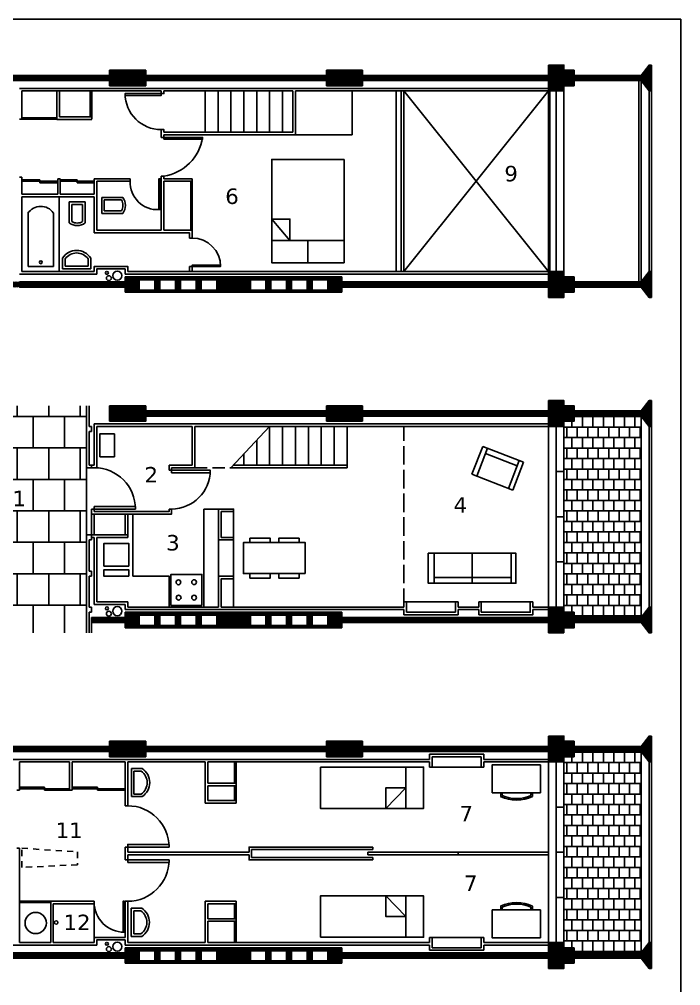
# Model space of a CAD drawing. Header units: millimetres. Extents: x 9.8 to 35.4, y 230.2 to 263.7.
# Drawn here: x 22.59 to 35.41, y 245 to 263.73 of the extents above; entities that cross this region are included whole.
import ezdxf

# ---------------------------------------------------------------- set-up
doc = ezdxf.new("R2010")
doc.units = ezdxf.units.MM
doc.linetypes.add('ACAD_ISO02W100', pattern=[15, 12, -3])
doc.layers.add('GRIS', color=252, linetype='Continuous')
doc.layers.add('LINEAS', color=7, linetype='ACAD_ISO02W100')

# ---------------------------------------------------------------- blocks, each defined once
blk = doc.blocks.new('A$C68CD08A7')
for p, q in [((0, 0.053), (0, 0.46)), ((0, 0.46), (0.311, 0.46)), ((0.05, 0.079), (0.05, 0.41)), ((0.05, 0.41), (0.261, 0.41)), ((0.261, 0.41), (0.261, 0.079)), ((0.311, 0.46), (0.311, 0.053))]:
    blk.add_line(p, q)
for radius, start, end in [(0.254, 232.2833, 307.7167), (0.204, 238.8527, 301.0999)]:
    blk.add_arc((0.155, 0.254), radius, start, end)

msp = doc.modelspace()

# ---------------------------------------------------------------- hatches: boundary and pattern name
h = msp.add_hatch()
h.set_pattern_fill('ANSI31', color=256, scale=0.005, style=0)
h.paths.add_polyline_path([(12.345, 262.839), (12.045, 262.839), (12.045, 262.739), (11.845, 262.739), (11.845, 262.639), (10.545, 262.639), (10.395, 262.839), (10.345, 262.839), (10.345, 262.339), (10.395, 262.339), (10.545, 262.539), (11.845, 262.539), (11.845, 262.439), (12.045, 262.439), (12.045, 262.339), (12.345, 262.339), (12.345, 262.639)])
h.paths.add_polyline_path([(12.345, 258.839), (12.045, 258.839), (12.045, 258.739), (11.845, 258.739), (11.845, 258.639), (10.545, 258.639), (10.395, 258.839), (10.345, 258.839), (10.345, 258.339), (10.395, 258.339), (10.545, 258.539), (11.845, 258.539), (11.845, 258.439), (12.045, 258.439), (12.045, 258.339), (12.345, 258.339), (12.345, 258.539)])
h.paths.add_polyline_path([(32.845, 258.639), (28.845, 258.639), (28.845, 258.739), (24.645, 258.739), (24.645, 258.639), (22.595, 258.639), (20.545, 258.639), (20.545, 258.739), (16.345, 258.739), (16.345, 258.639), (12.345, 258.639), (12.345, 258.539), (16.345, 258.539), (16.345, 258.439), (20.545, 258.439), (20.545, 258.539), (22.595, 258.539), (24.645, 258.539), (24.645, 258.439), (28.845, 258.439), (28.845, 258.539), (32.845, 258.539)])
h.paths.add_polyline_path([(18.119, 258.482), (17.819, 258.482), (17.819, 258.682), (18.119, 258.682)], flags=16)
h.paths.add_polyline_path([(18.771, 258.682), (19.071, 258.682), (19.071, 258.482), (18.771, 258.482)], flags=16)
h.paths.add_polyline_path([(17.719, 258.482), (17.419, 258.482), (17.419, 258.682), (17.719, 258.682)], flags=16)
h.paths.add_polyline_path([(19.171, 258.682), (19.471, 258.682), (19.471, 258.482), (19.171, 258.482)], flags=16)
h.paths.add_polyline_path([(17.319, 258.482), (17.019, 258.482), (17.019, 258.682), (17.319, 258.682)], flags=16)
h.paths.add_polyline_path([(19.571, 258.682), (19.871, 258.682), (19.871, 258.482), (19.571, 258.482)], flags=16)
h.paths.add_polyline_path([(16.919, 258.482), (16.619, 258.482), (16.619, 258.682), (16.919, 258.682)], flags=16)
h.paths.add_polyline_path([(19.971, 258.682), (20.271, 258.682), (20.271, 258.482), (19.971, 258.482)], flags=16)
h.paths.add_polyline_path([(24.919, 258.682), (25.219, 258.682), (25.219, 258.482), (24.919, 258.482)], flags=16)
h.paths.add_polyline_path([(25.319, 258.682), (25.619, 258.682), (25.619, 258.482), (25.319, 258.482)], flags=16)
h.paths.add_polyline_path([(25.719, 258.682), (26.019, 258.682), (26.019, 258.482), (25.719, 258.482)], flags=16)
h.paths.add_polyline_path([(26.119, 258.682), (26.419, 258.682), (26.419, 258.482), (26.119, 258.482)], flags=16)
h.paths.add_polyline_path([(27.071, 258.682), (27.371, 258.682), (27.371, 258.482), (27.071, 258.482)], flags=16)
h.paths.add_polyline_path([(27.471, 258.682), (27.771, 258.682), (27.771, 258.482), (27.471, 258.482)], flags=16)
h.paths.add_polyline_path([(27.871, 258.682), (28.171, 258.682), (28.171, 258.482), (27.871, 258.482)], flags=16)
h.paths.add_polyline_path([(28.271, 258.682), (28.571, 258.682), (28.571, 258.482), (28.271, 258.482)], flags=16)
h.paths.add_polyline_path([(32.845, 262.639), (29.245, 262.639), (29.245, 262.739), (28.545, 262.739), (28.545, 262.639), (25.045, 262.639), (25.045, 262.739), (24.345, 262.739), (24.345, 262.639), (22.595, 262.639), (20.845, 262.639), (20.845, 262.739), (20.145, 262.739), (20.145, 262.639), (16.645, 262.639), (16.645, 262.739), (15.945, 262.739), (15.945, 262.639), (12.345, 262.639), (12.345, 262.539), (15.945, 262.539), (15.945, 262.439), (16.645, 262.439), (16.645, 262.539), (20.145, 262.539), (20.145, 262.439), (20.845, 262.439), (20.845, 262.539), (22.595, 262.539), (24.345, 262.539), (24.345, 262.439), (25.045, 262.439), (25.045, 262.539), (28.545, 262.539), (28.545, 262.439), (29.245, 262.439), (29.245, 262.539), (32.845, 262.539)])
h.paths.add_polyline_path([(34.845, 262.839), (34.795, 262.839), (34.645, 262.639), (33.345, 262.639), (33.345, 262.739), (33.145, 262.739), (33.145, 262.839), (32.845, 262.839), (32.845, 262.639), (32.845, 262.339), (33.145, 262.339), (33.145, 262.439), (33.345, 262.439), (33.345, 262.539), (34.645, 262.539), (34.795, 262.339), (34.845, 262.339)])
h.paths.add_polyline_path([(34.845, 258.839), (34.795, 258.839), (34.645, 258.639), (33.345, 258.639), (33.345, 258.739), (33.145, 258.739), (33.145, 258.839), (32.845, 258.839), (32.845, 258.539), (32.845, 258.339), (33.145, 258.339), (33.145, 258.439), (33.345, 258.439), (33.345, 258.539), (34.645, 258.539), (34.795, 258.339), (34.845, 258.339)])
h = msp.add_hatch()
h.set_pattern_fill('ANSI31', color=256, scale=0.005, style=0)
h.paths.add_polyline_path([(29.245, 256.239), (28.545, 256.239), (28.545, 256.139), (25.045, 256.139), (25.045, 256.239), (24.345, 256.239), (24.345, 256.039), (24.345, 255.939), (25.045, 255.939), (25.045, 256.039), (28.545, 256.039), (28.545, 255.939), (29.245, 255.939), (29.245, 256.039), (32.845, 256.039), (32.845, 256.139), (29.245, 256.139)])
h.paths.add_polyline_path([(34.845, 256.339), (34.795, 256.339), (34.645, 256.139), (33.345, 256.139), (33.345, 256.239), (33.145, 256.239), (33.145, 256.339), (32.845, 256.339), (32.845, 256.139), (32.845, 255.839), (33.145, 255.839), (33.145, 255.939), (33.345, 255.939), (33.345, 256.039), (34.645, 256.039), (34.795, 255.839), (34.845, 255.839)])
h.paths.add_polyline_path([(34.845, 252.339), (34.795, 252.339), (34.645, 252.139), (33.345, 252.139), (33.345, 252.239), (33.145, 252.239), (33.145, 252.339), (32.845, 252.339), (32.845, 252.039), (32.845, 251.839), (33.145, 251.839), (33.145, 251.939), (33.345, 251.939), (33.345, 252.039), (34.645, 252.039), (34.795, 251.839), (34.845, 251.839)])
h.paths.add_polyline_path([(32.845, 252.139), (28.845, 252.139), (28.845, 252.239), (24.645, 252.239), (24.645, 252.139), (23.995, 252.139), (23.995, 252.039), (24.645, 252.039), (24.645, 251.939), (28.845, 251.939), (28.845, 252.039), (32.845, 252.039)])
h.paths.add_polyline_path([(27.071, 252.182), (27.371, 252.182), (27.371, 251.982), (27.071, 251.982)], flags=16)
h.paths.add_polyline_path([(26.419, 251.982), (26.119, 251.982), (26.119, 252.182), (26.419, 252.182)], flags=16)
h.paths.add_polyline_path([(27.471, 252.182), (27.771, 252.182), (27.771, 251.982), (27.471, 251.982)], flags=16)
h.paths.add_polyline_path([(26.019, 251.982), (25.719, 251.982), (25.719, 252.182), (26.019, 252.182)], flags=16)
h.paths.add_polyline_path([(27.871, 252.182), (28.171, 252.182), (28.171, 251.982), (27.871, 251.982)], flags=16)
h.paths.add_polyline_path([(25.619, 251.982), (25.319, 251.982), (25.319, 252.182), (25.619, 252.182)], flags=16)
h.paths.add_polyline_path([(28.271, 252.182), (28.571, 252.182), (28.571, 251.982), (28.271, 251.982)], flags=16)
h.paths.add_polyline_path([(25.219, 251.982), (24.919, 251.982), (24.919, 252.182), (25.219, 252.182)], flags=16)
h = msp.add_hatch()
h.set_pattern_fill('ANSI31', color=256, scale=0.005, style=0)
h.paths.add_polyline_path([(12.345, 249.839), (12.045, 249.839), (12.045, 249.739), (11.845, 249.739), (11.845, 249.639), (10.545, 249.639), (10.395, 249.839), (10.345, 249.839), (10.345, 249.339), (10.395, 249.339), (10.545, 249.539), (11.845, 249.539), (11.845, 249.439), (12.045, 249.439), (12.045, 249.339), (12.345, 249.339), (12.345, 249.539)])
h.paths.add_polyline_path([(33.345, 245.739), (33.145, 245.739), (33.145, 245.839), (32.845, 245.839), (32.845, 245.539), (32.845, 245.339), (33.145, 245.339), (33.145, 245.439), (33.345, 245.439), (33.345, 245.539), (34.645, 245.539), (34.795, 245.339), (34.845, 245.339), (34.845, 245.839), (34.795, 245.839), (34.645, 245.639), (33.345, 245.639)])
h.paths.add_polyline_path([(34.845, 249.839), (34.795, 249.839), (34.645, 249.639), (33.345, 249.639), (33.345, 249.739), (33.145, 249.739), (33.145, 249.839), (32.845, 249.839), (32.845, 249.639), (32.845, 249.339), (33.145, 249.339), (33.145, 249.439), (33.345, 249.439), (33.345, 249.539), (34.645, 249.539), (34.795, 249.339), (34.845, 249.339)])
h.paths.add_polyline_path([(32.845, 249.639), (29.245, 249.639), (29.245, 249.739), (28.545, 249.739), (28.545, 249.639), (25.045, 249.639), (25.045, 249.739), (24.345, 249.739), (24.345, 249.639), (22.595, 249.639), (20.845, 249.639), (20.845, 249.739), (20.145, 249.739), (20.145, 249.639), (16.645, 249.639), (16.645, 249.739), (15.945, 249.739), (15.945, 249.639), (12.345, 249.639), (12.345, 249.539), (15.945, 249.539), (15.945, 249.439), (16.645, 249.439), (16.645, 249.539), (20.145, 249.539), (20.145, 249.439), (20.845, 249.439), (20.845, 249.539), (22.595, 249.539), (24.345, 249.539), (24.345, 249.439), (25.045, 249.439), (25.045, 249.539), (28.545, 249.539), (28.545, 249.439), (29.245, 249.439), (29.245, 249.539), (32.845, 249.539)])
h.paths.add_polyline_path([(32.845, 245.639), (28.845, 245.639), (28.845, 245.739), (24.645, 245.739), (24.645, 245.639), (22.595, 245.639), (20.545, 245.639), (20.545, 245.739), (16.345, 245.739), (16.345, 245.639), (12.345, 245.639), (12.345, 245.539), (16.345, 245.539), (16.345, 245.439), (20.545, 245.439), (20.545, 245.539), (22.595, 245.539), (24.645, 245.539), (24.645, 245.439), (28.845, 245.439), (28.845, 245.539), (32.845, 245.539)])
h.paths.add_polyline_path([(26.419, 245.482), (26.119, 245.482), (26.119, 245.682), (26.419, 245.682)], flags=16)
h.paths.add_polyline_path([(27.071, 245.682), (27.371, 245.682), (27.371, 245.482), (27.071, 245.482)], flags=16)
h.paths.add_polyline_path([(26.019, 245.482), (25.719, 245.482), (25.719, 245.682), (26.019, 245.682)], flags=16)
h.paths.add_polyline_path([(27.471, 245.682), (27.771, 245.682), (27.771, 245.482), (27.471, 245.482)], flags=16)
h.paths.add_polyline_path([(25.619, 245.482), (25.319, 245.482), (25.319, 245.682), (25.619, 245.682)], flags=16)
h.paths.add_polyline_path([(27.871, 245.682), (28.171, 245.682), (28.171, 245.482), (27.871, 245.482)], flags=16)
h.paths.add_polyline_path([(25.219, 245.482), (24.919, 245.482), (24.919, 245.682), (25.219, 245.682)], flags=16)
h.paths.add_polyline_path([(28.271, 245.682), (28.571, 245.682), (28.571, 245.482), (28.271, 245.482)], flags=16)
h.paths.add_polyline_path([(20.271, 245.482), (19.971, 245.482), (19.971, 245.682), (20.271, 245.682)], flags=16)
h.paths.add_polyline_path([(19.871, 245.482), (19.571, 245.482), (19.571, 245.682), (19.871, 245.682)], flags=16)
h.paths.add_polyline_path([(19.471, 245.482), (19.171, 245.482), (19.171, 245.682), (19.471, 245.682)], flags=16)
h.paths.add_polyline_path([(19.071, 245.482), (18.771, 245.482), (18.771, 245.682), (19.071, 245.682)], flags=16)
h.paths.add_polyline_path([(18.119, 245.482), (17.819, 245.482), (17.819, 245.682), (18.119, 245.682)], flags=16)
h.paths.add_polyline_path([(17.719, 245.482), (17.419, 245.482), (17.419, 245.682), (17.719, 245.682)], flags=16)
h.paths.add_polyline_path([(17.319, 245.482), (17.019, 245.482), (17.019, 245.682), (17.319, 245.682)], flags=16)
h.paths.add_polyline_path([(16.919, 245.482), (16.619, 245.482), (16.619, 245.682), (16.919, 245.682)], flags=16)
h = msp.add_hatch()
h.set_pattern_fill('ANSI31', color=256, scale=0.005, style=0)
h.paths.add_polyline_path([(22.595, 245.639), (20.545, 245.639), (20.545, 245.739), (16.345, 245.739), (16.345, 245.639), (12.345, 245.639), (12.345, 245.539), (16.345, 245.539), (16.345, 245.439), (20.545, 245.439), (20.545, 245.539), (22.595, 245.539)])
h.paths.add_polyline_path([(16.619, 245.682), (16.919, 245.682), (16.919, 245.482), (16.619, 245.482)], flags=16)
h.paths.add_polyline_path([(17.019, 245.682), (17.319, 245.682), (17.319, 245.482), (17.019, 245.482)], flags=16)
h.paths.add_polyline_path([(17.419, 245.682), (17.719, 245.682), (17.719, 245.482), (17.419, 245.482)], flags=16)
h.paths.add_polyline_path([(17.819, 245.682), (18.119, 245.682), (18.119, 245.482), (17.819, 245.482)], flags=16)
h.paths.add_polyline_path([(18.771, 245.682), (19.071, 245.682), (19.071, 245.482), (18.771, 245.482)], flags=16)
h.paths.add_polyline_path([(19.171, 245.682), (19.471, 245.682), (19.471, 245.482), (19.171, 245.482)], flags=16)
h.paths.add_polyline_path([(19.571, 245.682), (19.871, 245.682), (19.871, 245.482), (19.571, 245.482)], flags=16)
h.paths.add_polyline_path([(19.971, 245.682), (20.271, 245.682), (20.271, 245.482), (19.971, 245.482)], flags=16)
at = {"layer": 'GRIS'}
h = msp.add_hatch(dxfattribs=at)
h.set_pattern_fill('AR-B88', color=256, scale=0.003, style=0)
h.paths.add_polyline_path([(23.895, 255.039), (23.895, 256.239), (21.295, 256.239), (21.295, 255.039), (21.295, 253.739), (21.295, 251.839), (23.895, 251.839), (23.895, 253.739)])
h = msp.add_hatch(dxfattribs=at)
h.set_pattern_fill('AR-B88', color=256, scale=0.001, style=0)
h.set_pattern_definition([(180, (45.1894, 6.5), (0, 0.2032), []), (90, (45.1894, 6.5), (0.1016, 0.2032), [0.2032, -0.2032])])
h.paths.add_polyline_path([(33.145, 255.839), (33.145, 255.939), (33.345, 255.939), (33.345, 256.039), (34.645, 256.039), (34.645, 252.139), (33.345, 252.139), (33.345, 252.239), (33.145, 252.239), (33.145, 252.339)])
h = msp.add_hatch(dxfattribs=at)
h.set_pattern_fill('AR-B88', color=256, scale=0.001, style=0)
h.set_pattern_definition([(180, (45.1894, 3e-14), (-3e-16, 0.2032), []), (90, (45.1894, 3e-14), (0.1016, 0.2032), [0.2032, -0.2032])])
h.paths.add_polyline_path([(33.145, 249.339), (33.145, 249.439), (33.345, 249.439), (33.345, 249.539), (34.645, 249.539), (34.645, 245.639), (33.345, 245.639), (33.345, 245.739), (33.145, 245.739), (33.145, 245.839)])

# ---------------------------------------------------------------- linework, layer by layer
for p, q in [((9.83, 263.726), (35.409, 263.726)), ((35.409, 263.726), (35.409, 230.218)), ((25.045, 262.739), (24.345, 262.739)), ((24.345, 262.739), (24.345, 262.639)), ((25.045, 262.639), (25.045, 262.739)), ((28.545, 262.739), (28.545, 262.639)), ((29.245, 262.739), (28.545, 262.739)), ((29.245, 262.639), (29.245, 262.739)), ((32.845, 262.839), (32.845, 262.639)), ((34.845, 262.839), (34.845, 258.339)), ((22.595, 262.639), (20.845, 262.639)), ((22.595, 262.539), (20.845, 262.539)), ((22.595, 262.639), (24.345, 262.639)), ((22.595, 262.539), (24.345, 262.539)), ((24.345, 262.539), (24.345, 262.439)), ((25.045, 262.639), (28.545, 262.639)), ((25.045, 262.539), (28.545, 262.539)), ((25.045, 262.439), (25.045, 262.539)), ((28.545, 262.539), (28.545, 262.439)), ((29.245, 262.639), (32.845, 262.639)), ((29.245, 262.539), (32.845, 262.539)), ((29.245, 262.439), (29.245, 262.539)), ((32.845, 262.639), (32.845, 262.339)), ((34.645, 262.639), (33.345, 262.639)), ((34.645, 262.539), (33.345, 262.539)), ((34.595, 262.539), (34.595, 258.639)), ((34.645, 262.539), (34.645, 258.639)), ((26.195, 261.539), (26.195, 262.339)), ((26.445, 261.539), (26.445, 262.339)), ((26.695, 261.539), (26.695, 262.339)), ((26.945, 261.539), (26.945, 262.339)), ((27.195, 261.539), (27.195, 262.339)), ((27.445, 261.539), (27.445, 262.339)), ((27.695, 261.539), (27.695, 262.339)), ((27.895, 261.539), (27.895, 262.339)), ((27.945, 261.489), (27.945, 262.339)), ((32.845, 262.339), (32.845, 258.839)), ((32.875, 262.339), (32.875, 258.839)), ((33.145, 262.439), (33.145, 262.339)), ((33.145, 262.339), (33.145, 258.739)), ((23.997, 261.839), (23.371, 261.839)), ((23.997, 261.839), (23.997, 261.789)), ((25.345, 261.439), (25.345, 261.589)), ((27.895, 261.539), (25.395, 261.539)), ((27.945, 261.489), (25.395, 261.489)), ((22.595, 260.669), (22.645, 260.669)), ((23.339, 260.639), (23.339, 260.339)), ((23.389, 260.639), (23.389, 260.339)), ((24.745, 260.639), (24.745, 260.589)), ((25.345, 259.639), (25.345, 260.689)), ((25.945, 260.589), (25.945, 260.639)), ((25.395, 259.639), (25.395, 260.589)), ((24.045, 260.289), (22.645, 260.289)), ((23.364, 260.289), (23.364, 258.839)), ((24.045, 260.339), (23.389, 260.339)), ((25.345, 259.639), (24.095, 259.639)), ((25.945, 259.639), (25.395, 259.639)), ((25.895, 258.839), (25.895, 258.939)), ((30.045, 258.789), (24.645, 258.789)), ((32.845, 258.789), (30.045, 258.789)), ((32.845, 258.839), (32.845, 258.539)), ((34.795, 258.839), (34.645, 258.639)), ((34.845, 258.839), (34.795, 258.839)), ((24.645, 258.639), (22.595, 258.639)), ((24.645, 258.639), (24.645, 258.739)), ((28.845, 258.739), (24.645, 258.739)), ((28.845, 258.739), (28.845, 258.639)), ((32.845, 258.639), (28.845, 258.639)), ((33.345, 258.739), (33.145, 258.739)), ((33.345, 258.639), (33.345, 258.739)), ((34.645, 258.639), (33.345, 258.639)), ((24.645, 258.539), (22.595, 258.539)), ((24.645, 258.439), (24.645, 258.539)), ((24.645, 258.439), (28.845, 258.439)), ((28.845, 258.539), (28.845, 258.439)), ((32.845, 258.539), (28.845, 258.539)), ((32.845, 258.539), (28.845, 258.539)), ((32.845, 258.539), (32.845, 258.339)), ((33.145, 258.439), (33.345, 258.439)), ((33.145, 258.339), (33.145, 258.439)), ((33.145, 258.439), (33.145, 258.339)), ((33.345, 258.439), (33.345, 258.539)), ((34.645, 258.539), (33.345, 258.539)), ((32.845, 256.339), (32.845, 256.139)), ((34.845, 256.339), (34.845, 251.839)), ((23.895, 255.039), (23.895, 256.239)), ((23.945, 255.838), (23.945, 256.239)), ((24.345, 256.239), (24.345, 256.039)), ((25.045, 256.239), (24.345, 256.239)), ((25.045, 256.139), (25.045, 256.239)), ((25.045, 256.139), (28.545, 256.139)), ((29.245, 256.239), (28.545, 256.239)), ((28.545, 256.239), (28.545, 256.139)), ((29.245, 256.139), (29.245, 256.239)), ((29.245, 256.139), (32.845, 256.139)), ((32.845, 256.139), (32.845, 255.839)), ((34.645, 256.139), (33.345, 256.139)), ((24.345, 256.039), (24.345, 255.939)), ((25.045, 255.939), (25.045, 256.039)), ((25.045, 256.039), (28.545, 256.039)), ((28.545, 256.039), (28.545, 255.939)), ((29.245, 255.939), (29.245, 256.039)), ((29.245, 256.039), (32.845, 256.039)), ((33.145, 255.939), (33.145, 255.839)), ((34.645, 256.039), (33.345, 256.039)), ((34.645, 256.039), (34.645, 252.139)), ((23.995, 255.738), (23.995, 255.838)), ((24.045, 255.089), (24.045, 255.889)), ((24.095, 255.039), (24.095, 255.839)), ((25.945, 255.089), (25.945, 255.839)), ((25.995, 255.039), (25.995, 255.839)), ((27.445, 255.089), (27.445, 255.839)), ((27.695, 255.089), (27.695, 255.839)), ((27.945, 255.089), (27.945, 255.839)), ((28.195, 255.089), (28.195, 255.839)), ((28.445, 255.089), (28.445, 255.839)), ((28.695, 255.089), (28.695, 255.839)), ((28.945, 255.839), (28.945, 255.039)), ((32.845, 255.839), (32.845, 252.339)), ((33.145, 255.839), (33.145, 252.239)), ((23.945, 255.089), (23.945, 255.738)), ((27.195, 255.089), (27.195, 255.572)), ((26.945, 255.089), (26.945, 255.306)), ((24.095, 255.039), (23.895, 255.039)), ((24.045, 255.089), (23.945, 255.089)), ((25.945, 255.089), (25.495, 255.089)), ((25.995, 255.039), (25.545, 255.039)), ((28.945, 255.039), (26.695, 255.039)), ((28.945, 255.089), (26.742, 255.089)), ((23.995, 253.639), (23.995, 254.239)), ((23.995, 254.239), (24.045, 254.239)), ((24.045, 254.189), (24.045, 254.239)), ((24.045, 253.739), (24.045, 254.139)), ((26.745, 254.189), (26.745, 253.689)), ((23.895, 251.839), (23.895, 253.739)), ((23.995, 253.739), (23.995, 253.639)), ((23.995, 253.739), (24.695, 253.739)), ((24.045, 253.689), (23.995, 253.689)), ((24.045, 252.389), (24.045, 253.689)), ((24.095, 253.689), (24.695, 253.689)), ((24.095, 252.439), (24.095, 253.689)), ((23.945, 253.036), (23.945, 253.639)), ((23.995, 252.936), (23.995, 253.036)), ((23.945, 252.334), (23.945, 252.936)), ((26.745, 252.889), (26.745, 252.339)), ((24.645, 252.389), (24.045, 252.389)), ((24.695, 252.439), (24.095, 252.439)), ((24.645, 252.289), (24.645, 252.389)), ((24.695, 252.339), (24.695, 252.439)), ((23.945, 251.839), (23.945, 252.242)), ((23.995, 252.242), (23.995, 252.334)), ((30.045, 252.289), (24.645, 252.289)), ((28.845, 252.239), (24.645, 252.239)), ((24.645, 252.139), (24.645, 252.239)), ((28.845, 252.239), (28.845, 252.139)), ((31.495, 252.289), (31.095, 252.289)), ((32.845, 252.289), (32.545, 252.289)), ((32.845, 252.339), (32.845, 252.039)), ((33.345, 252.239), (33.145, 252.239)), ((33.345, 252.139), (33.345, 252.239)), ((24.645, 252.139), (23.995, 252.139)), ((24.645, 252.039), (23.995, 252.039)), ((24.645, 251.939), (24.645, 252.039)), ((32.845, 252.139), (28.845, 252.139)), ((32.845, 252.039), (28.845, 252.039)), ((32.845, 252.039), (28.845, 252.039)), ((28.845, 252.039), (28.845, 251.939)), ((32.845, 252.039), (32.845, 251.839)), ((34.645, 252.139), (33.345, 252.139)), ((34.645, 252.039), (33.345, 252.039)), ((33.345, 251.939), (33.345, 252.039)), ((24.645, 251.939), (28.845, 251.939)), ((33.145, 251.939), (33.145, 251.839)), ((33.145, 251.839), (33.145, 251.939)), ((33.145, 251.939), (33.345, 251.939)), ((32.845, 249.839), (32.845, 249.639)), ((34.845, 249.839), (34.845, 245.339)), ((22.595, 249.639), (20.845, 249.639)), ((22.595, 249.639), (24.345, 249.639)), ((25.045, 249.739), (24.345, 249.739)), ((24.345, 249.739), (24.345, 249.639)), ((25.045, 249.639), (25.045, 249.739)), ((25.045, 249.639), (28.545, 249.639)), ((28.545, 249.739), (28.545, 249.639)), ((29.245, 249.739), (28.545, 249.739)), ((29.245, 249.639), (29.245, 249.739)), ((29.245, 249.639), (32.845, 249.639)), ((32.845, 249.639), (32.845, 249.339)), ((34.645, 249.639), (33.345, 249.639)), ((22.595, 249.539), (20.845, 249.539)), ((22.595, 249.539), (24.345, 249.539)), ((24.345, 249.539), (24.345, 249.439)), ((25.045, 249.539), (28.545, 249.539)), ((25.045, 249.439), (25.045, 249.539)), ((28.545, 249.539), (28.545, 249.439)), ((29.245, 249.539), (32.845, 249.539)), ((29.245, 249.439), (29.245, 249.539)), ((33.145, 249.439), (33.145, 249.339)), ((34.645, 249.539), (33.345, 249.539)), ((34.645, 249.539), (34.645, 245.639)), ((26.195, 249.339), (26.195, 248.539)), ((26.245, 249.339), (26.245, 248.927)), ((32.845, 249.339), (32.845, 245.839)), ((33.145, 249.339), (33.145, 245.739)), ((26.245, 248.877), (26.245, 248.589)), ((26.195, 248.539), (26.795, 248.539)), ((26.245, 248.589), (26.795, 248.589)), ((22.595, 247.669), (22.545, 247.669)), ((23.202, 246.639), (23.202, 245.839)), ((23.252, 246.589), (23.252, 245.839)), ((26.195, 245.839), (26.195, 246.639)), ((26.195, 246.639), (26.795, 246.639)), ((26.245, 246.589), (26.795, 246.589)), ((26.245, 246.301), (26.245, 246.589)), ((26.245, 245.839), (26.245, 246.251)), ((24.645, 245.939), (24.045, 245.939)), ((24.045, 245.939), (24.045, 245.839)), ((24.595, 245.939), (24.345, 245.939)), ((32.845, 245.839), (32.845, 245.539)), ((20.545, 245.639), (22.595, 245.639)), ((24.645, 245.639), (22.595, 245.639)), ((30.545, 245.789), (24.645, 245.789)), ((24.645, 245.639), (24.645, 245.739)), ((28.845, 245.739), (24.645, 245.739)), ((28.845, 245.739), (28.845, 245.639)), ((32.845, 245.639), (28.845, 245.639)), ((32.545, 245.789), (31.595, 245.789)), ((32.845, 245.789), (32.545, 245.789)), ((33.345, 245.739), (33.145, 245.739)), ((33.345, 245.639), (33.345, 245.739)), ((34.645, 245.639), (33.345, 245.639)), ((20.545, 245.539), (22.595, 245.539)), ((24.645, 245.539), (22.595, 245.539)), ((24.645, 245.439), (24.645, 245.539)), ((28.845, 245.539), (28.845, 245.439)), ((32.845, 245.539), (28.845, 245.539)), ((32.845, 245.539), (28.845, 245.539)), ((32.845, 245.539), (32.845, 245.339)), ((33.345, 245.439), (33.345, 245.539)), ((34.645, 245.539), (33.345, 245.539)), ((24.645, 245.439), (28.845, 245.439)), ((33.145, 245.439), (33.345, 245.439)), ((33.145, 245.339), (33.145, 245.439)), ((33.145, 245.439), (33.145, 245.339))]:
    msp.add_line(p, q)
at = {"ltscale": 0.03}
for p, q in [((29.895, 258.839), (29.895, 262.339)), ((29.995, 258.839), (29.995, 262.339)), ((30.045, 258.839), (30.045, 262.339))]:
    msp.add_line(p, q, dxfattribs=at)
for points in [[(33.145, 262.739), (33.145, 262.839), (32.845, 262.839)], [(33.145, 262.839), (32.845, 262.839)], [(33.345, 262.639), (33.345, 262.739), (33.145, 262.739)], [(34.845, 262.839), (34.795, 262.839), (34.645, 262.639)], [(33.145, 262.339), (33.145, 262.439), (33.345, 262.439), (33.345, 262.539)], [(34.845, 262.339), (34.795, 262.339), (34.645, 262.539)], [(32.845, 262.389), (22.595, 262.389)], [(22.645, 262.339), (22.645, 261.789)], [(25.345, 262.339), (22.645, 262.339)], [(23.321, 261.789), (23.321, 262.339)], [(23.371, 261.839), (23.371, 262.339)], [(25.045, 262.439), (24.345, 262.439)], [(25.345, 262.339), (25.345, 262.289), (25.395, 262.289), (25.395, 262.339)], [(27.895, 262.339), (25.395, 262.339)], [(33.145, 262.339), (27.945, 262.339)], [(29.245, 262.439), (28.545, 262.439)], [(32.995, 258.839), (32.995, 262.339)], [(34.795, 258.839), (34.795, 262.339)], [(22.645, 261.789), (22.595, 261.789)], [(23.997, 261.787), (23.321, 261.787)], [(25.345, 261.589), (25.395, 261.589), (25.395, 261.539)], [(25.395, 261.489), (25.395, 261.439), (25.345, 261.439)], [(32.845, 261.464), (32.875, 261.464)], [(22.645, 260.669), (22.645, 260.339)], [(23.389, 260.639), (23.339, 260.639)], [(24.045, 260.339), (24.045, 260.639)], [(24.745, 260.639), (24.045, 260.639)], [(25.345, 260.689), (25.395, 260.689), (25.395, 260.639)], [(25.945, 260.639), (25.395, 260.639)], [(24.745, 260.589), (24.095, 260.589)], [(24.095, 259.639), (24.095, 260.589)], [(25.945, 260.589), (25.395, 260.589)], [(32.845, 260.589), (32.875, 260.589)], [(23.339, 260.339), (22.645, 260.339)], [(22.645, 260.289), (22.645, 258.839)], [(24.045, 259.589), (24.045, 260.289)], [(32.845, 259.714), (32.875, 259.714)], [(25.895, 259.489), (25.895, 259.589), (24.045, 259.589)], [(25.945, 259.639), (25.945, 259.489)], [(25.945, 259.489), (25.895, 259.489)], [(25.945, 259.489), (25.945, 259.489)], [(24.695, 258.839), (24.695, 258.939), (24.045, 258.939), (24.045, 258.839)], [(25.945, 258.839), (25.945, 258.939), (25.895, 258.939)], [(24.095, 258.789), (22.595, 258.789)], [(24.045, 258.839), (22.645, 258.839)], [(24.645, 258.789), (24.645, 258.889), (24.095, 258.889), (24.095, 258.789)], [(30.045, 258.839), (24.695, 258.839)], [(33.145, 258.739), (33.145, 258.839), (30.045, 258.839)], [(34.845, 258.339), (34.795, 258.339), (34.645, 258.539)], [(33.145, 258.339), (32.845, 258.339)], [(33.145, 256.339), (32.845, 256.339)], [(33.145, 256.239), (33.145, 256.339), (32.845, 256.339)], [(34.845, 256.339), (34.795, 256.339), (34.645, 256.139)], [(33.345, 256.139), (33.345, 256.239), (33.145, 256.239)], [(25.045, 255.939), (24.345, 255.939)], [(29.245, 255.939), (28.545, 255.939)], [(33.145, 255.839), (33.145, 255.939), (33.345, 255.939), (33.345, 256.039)], [(34.845, 255.839), (34.795, 255.839), (34.645, 256.039)], [(23.995, 255.838), (23.945, 255.838)], [(32.845, 255.889), (24.045, 255.889)], [(25.945, 255.839), (24.095, 255.839)], [(33.145, 255.839), (25.995, 255.839)], [(27.445, 255.839), (26.695, 255.039)], [(32.995, 252.339), (32.995, 255.839)], [(34.795, 252.339), (34.795, 255.839)], [(23.995, 255.738), (23.945, 255.738)], [(23.995, 255.089), (23.995, 255.039)], [(25.495, 254.989), (25.495, 255.089)], [(25.495, 254.989), (25.545, 254.989), (25.545, 255.039)], [(32.995, 254.964), (33.145, 254.964)], [(25.545, 254.239), (25.545, 254.139), (23.995, 254.139)], [(25.495, 254.239), (25.495, 254.189), (24.045, 254.189)], [(24.645, 253.739), (24.645, 254.139)], [(24.695, 253.689), (24.695, 254.139)], [(24.795, 254.139), (24.795, 253.739), (24.795, 252.939)], [(25.545, 254.239), (25.495, 254.239)], [(26.457, 254.239), (26.17, 254.239)], [(26.17, 252.339), (26.17, 254.239)], [(26.457, 254.239), (26.745, 254.239), (26.745, 254.189)], [(26.457, 254.239), (26.457, 253.639), (26.745, 253.639)], [(26.457, 254.239), (26.457, 253.639)], [(26.745, 254.189), (26.507, 254.189)], [(26.507, 254.189), (26.507, 253.689), (26.745, 253.689)], [(32.995, 254.089), (33.145, 254.089)], [(23.895, 253.739), (23.995, 253.739)], [(26.745, 253.689), (26.745, 253.639)], [(23.995, 253.639), (23.945, 253.639)], [(26.457, 253.639), (26.457, 252.939)], [(26.745, 253.639), (26.745, 252.939)], [(32.995, 253.214), (33.145, 253.214)], [(23.945, 253.036), (23.995, 253.036)], [(24.795, 252.939), (25.495, 252.939), (25.495, 252.339)], [(26.457, 252.939), (26.457, 252.339)], [(26.457, 252.339), (26.457, 252.939), (26.745, 252.939)], [(26.745, 252.939), (26.745, 252.889)], [(23.945, 252.936), (23.995, 252.936)], [(26.507, 252.339), (26.507, 252.889), (26.745, 252.889)], [(30.045, 252.339), (30.045, 252.439)], [(30.095, 252.439), (30.045, 252.439)], [(30.095, 252.239), (30.095, 252.439)], [(31.045, 252.239), (31.045, 252.439)], [(31.095, 252.439), (31.045, 252.439)], [(31.095, 252.339), (31.095, 252.439)], [(31.495, 252.339), (31.495, 252.439)], [(31.545, 252.439), (31.495, 252.439)], [(31.545, 252.239), (31.545, 252.439)], [(32.545, 252.439), (32.495, 252.439)], [(32.495, 252.439), (32.495, 252.239)], [(32.545, 252.439), (32.545, 252.339)], [(23.995, 252.334), (23.945, 252.334)], [(23.995, 252.242), (23.945, 252.242)], [(26.457, 252.339), (24.695, 252.339)], [(30.045, 252.339), (26.507, 252.339)], [(30.045, 252.189), (30.045, 252.289)], [(31.095, 252.189), (30.045, 252.189)], [(31.045, 252.239), (30.095, 252.239)], [(31.495, 252.339), (31.095, 252.339)], [(31.095, 252.189), (31.095, 252.289)], [(31.495, 252.189), (31.495, 252.289)], [(32.545, 252.289), (32.545, 252.189), (31.495, 252.189)], [(32.495, 252.289), (32.495, 252.239), (31.545, 252.239)], [(33.145, 252.239), (33.145, 252.339), (32.545, 252.339)], [(32.545, 252.289), (32.545, 252.189)], [(34.845, 252.339), (34.795, 252.339), (34.645, 252.139)], [(23.995, 252.139), (23.995, 252.039), (23.995, 251.839)], [(34.845, 251.839), (34.795, 251.839), (34.645, 252.039)], [(33.145, 251.839), (32.845, 251.839)], [(33.145, 249.739), (33.145, 249.839), (32.845, 249.839)], [(33.145, 249.839), (32.845, 249.839)], [(34.845, 249.839), (34.795, 249.839), (34.645, 249.639)], [(33.345, 249.639), (33.345, 249.739), (33.145, 249.739)], [(12.345, 249.389), (22.595, 249.389)], [(30.545, 249.389), (22.595, 249.389)], [(25.045, 249.439), (24.345, 249.439)], [(29.245, 249.439), (28.545, 249.439)], [(30.545, 249.489), (30.545, 249.389)], [(31.595, 249.489), (30.545, 249.489)], [(30.595, 249.439), (30.595, 249.239)], [(31.545, 249.439), (30.595, 249.439)], [(31.545, 249.439), (31.545, 249.239)], [(31.595, 249.489), (31.595, 249.389)], [(32.845, 249.389), (31.595, 249.389)], [(33.145, 249.339), (33.145, 249.439), (33.345, 249.439), (33.345, 249.539)], [(34.845, 249.339), (34.795, 249.339), (34.645, 249.539)], [(22.595, 249.339), (22.595, 248.789)], [(23.57, 249.339), (22.595, 249.339)], [(23.57, 248.789), (23.57, 249.339)], [(24.645, 249.339), (23.62, 249.339)], [(23.62, 248.789), (23.62, 249.339)], [(24.645, 248.489), (24.645, 249.339)], [(24.695, 248.489), (24.695, 249.339)], [(26.195, 249.339), (24.695, 249.339)], [(30.545, 249.339), (26.245, 249.339)], [(30.545, 249.339), (30.545, 249.239)], [(30.545, 249.239), (30.595, 249.239)], [(31.545, 249.239), (31.595, 249.239)], [(33.145, 249.339), (31.595, 249.339)], [(31.595, 249.339), (31.595, 249.239)], [(32.995, 245.839), (32.995, 249.339)], [(34.795, 245.839), (34.795, 249.339)], [(26.245, 248.877), (26.795, 248.877), (26.795, 248.927), (26.245, 248.927)], [(22.545, 248.789), (22.595, 248.789)], [(23.57, 248.789), (23.62, 248.789)], [(24.695, 248.489), (24.645, 248.489)], [(26.795, 248.589), (26.795, 248.539)], [(32.995, 248.464), (33.145, 248.464)], [(22.595, 245.839), (22.595, 247.669)], [(22.595, 247.669), (22.595, 245.839)], [(24.695, 247.589), (24.695, 247.689), (24.645, 247.689)], [(24.645, 247.439), (24.645, 247.689)], [(24.695, 247.539), (24.695, 247.439), (24.645, 247.439)], [(24.695, 247.589), (24.695, 247.689)], [(27.045, 247.589), (24.695, 247.589)], [(24.695, 247.439), (24.695, 247.539)], [(24.695, 247.539), (27.045, 247.539)], [(27.045, 247.589), (27.045, 247.689), (29.445, 247.689)], [(27.045, 247.539), (27.045, 247.439), (29.445, 247.439)], [(27.095, 247.589), (27.095, 247.639), (29.445, 247.639)], [(27.095, 247.589), (27.095, 247.489), (29.445, 247.489)], [(29.445, 247.689), (29.445, 247.639)], [(32.845, 247.589), (32.845, 247.539)], [(32.995, 247.589), (33.145, 247.589)], [(29.445, 247.439), (29.445, 247.489)], [(24.045, 246.639), (22.595, 246.639)], [(23.202, 246.614), (22.595, 246.614)], [(24.045, 246.589), (23.252, 246.589)], [(24.045, 246.589), (24.045, 246.639)], [(24.045, 245.939), (24.045, 246.589)], [(24.645, 245.939), (24.645, 246.639)], [(24.695, 246.639), (24.695, 246.639), (24.645, 246.639)], [(24.695, 245.839), (24.695, 246.639)], [(26.795, 246.639), (26.795, 246.589)], [(32.995, 246.714), (33.145, 246.714)], [(26.245, 246.301), (26.795, 246.301)], [(26.795, 246.251), (26.245, 246.251)], [(26.795, 246.301), (26.795, 246.251)], [(23.202, 245.839), (22.595, 245.839)], [(24.045, 245.839), (23.252, 245.839)], [(24.645, 245.789), (24.645, 245.889), (24.095, 245.889), (24.095, 245.789)], [(26.195, 245.839), (24.695, 245.839)], [(30.545, 245.839), (26.245, 245.839)], [(30.545, 245.839), (30.545, 245.939)], [(30.595, 245.939), (30.545, 245.939)], [(30.595, 245.739), (30.595, 245.939)], [(31.595, 245.939), (31.545, 245.939)], [(31.545, 245.739), (31.545, 245.939)], [(31.595, 245.839), (31.595, 245.939)], [(32.545, 245.839), (31.595, 245.839)], [(33.145, 245.739), (33.145, 245.839), (32.545, 245.839)], [(34.845, 245.839), (34.795, 245.839), (34.645, 245.639)], [(21.095, 245.789), (22.595, 245.789)], [(24.095, 245.789), (22.595, 245.789)], [(30.545, 245.689), (30.545, 245.789)], [(31.595, 245.689), (30.545, 245.689)], [(31.545, 245.739), (30.595, 245.739)], [(31.595, 245.689), (31.595, 245.789)], [(34.845, 245.339), (34.795, 245.339), (34.645, 245.539)], [(33.145, 245.339), (32.845, 245.339)]]:
    msp.add_lwpolyline(points)
for points in [[(25.219, 258.482), (24.919, 258.482), (24.919, 258.682), (25.219, 258.682)], [(25.619, 258.482), (25.319, 258.482), (25.319, 258.682), (25.619, 258.682)], [(26.019, 258.482), (25.719, 258.482), (25.719, 258.682), (26.019, 258.682)], [(26.419, 258.482), (26.119, 258.482), (26.119, 258.682), (26.419, 258.682)], [(27.071, 258.482), (27.371, 258.482), (27.371, 258.682), (27.071, 258.682)], [(27.471, 258.482), (27.771, 258.482), (27.771, 258.682), (27.471, 258.682)], [(27.871, 258.482), (28.171, 258.482), (28.171, 258.682), (27.871, 258.682)], [(28.271, 258.482), (28.571, 258.482), (28.571, 258.682), (28.271, 258.682)], [(25.219, 251.982), (24.919, 251.982), (24.919, 252.182), (25.219, 252.182)], [(25.619, 251.982), (25.319, 251.982), (25.319, 252.182), (25.619, 252.182)], [(26.019, 251.982), (25.719, 251.982), (25.719, 252.182), (26.019, 252.182)], [(26.419, 251.982), (26.119, 251.982), (26.119, 252.182), (26.419, 252.182)], [(27.071, 251.982), (27.371, 251.982), (27.371, 252.182), (27.071, 252.182)], [(27.471, 251.982), (27.771, 251.982), (27.771, 252.182), (27.471, 252.182)], [(27.871, 251.982), (28.171, 251.982), (28.171, 252.182), (27.871, 252.182)], [(28.271, 251.982), (28.571, 251.982), (28.571, 252.182), (28.271, 252.182)], [(25.219, 245.482), (24.919, 245.482), (24.919, 245.682), (25.219, 245.682)], [(25.619, 245.482), (25.319, 245.482), (25.319, 245.682), (25.619, 245.682)], [(26.019, 245.482), (25.719, 245.482), (25.719, 245.682), (26.019, 245.682)], [(26.419, 245.482), (26.119, 245.482), (26.119, 245.682), (26.419, 245.682)], [(27.071, 245.482), (27.371, 245.482), (27.371, 245.682), (27.071, 245.682)], [(27.471, 245.482), (27.771, 245.482), (27.771, 245.682), (27.471, 245.682)], [(27.871, 245.482), (28.171, 245.482), (28.171, 245.682), (27.871, 245.682)], [(28.271, 245.482), (28.571, 245.482), (28.571, 245.682), (28.271, 245.682)]]:
    msp.add_lwpolyline(points, close=True)
for centre, radius in [((24.292, 258.814), 0.0286), ((24.33, 258.712), 0.0476), ((24.495, 258.76), 0.0888), ((24.292, 252.314), 0.0286), ((24.33, 252.212), 0.0476), ((24.495, 252.26), 0.0888), ((23.309, 246.228), 0.0339), ((24.292, 245.814), 0.0286), ((24.495, 245.76), 0.0888), ((24.33, 245.712), 0.0476)]:
    msp.add_circle(centre, radius)
at = {"layer": 'GRIS'}
for p, q in [((29.045, 262.339), (29.045, 261.489)), ((23.321, 261.819), (22.645, 261.819)), ((23.321, 261.789), (22.645, 261.789)), ((29.045, 261.489), (27.945, 261.489)), ((25.915, 259.639), (25.915, 260.589)), ((25.945, 259.639), (25.945, 260.589)), ((23.56, 260.189), (23.56, 259.782)), ((23.871, 260.189), (23.56, 260.189)), ((23.61, 260.139), (23.61, 259.808)), ((23.821, 260.139), (23.61, 260.139)), ((23.821, 259.808), (23.821, 260.139)), ((23.871, 259.782), (23.871, 260.189)), ((22.763, 259.971), (22.763, 258.938)), ((23.254, 258.938), (23.254, 259.977)), ((22.763, 258.938), (23.254, 258.938)), ((23.433, 259.099), (23.433, 258.893)), ((23.483, 259.083), (23.483, 258.943)), ((23.483, 258.943), (23.927, 258.943)), ((23.927, 258.943), (23.927, 259.083)), ((23.977, 258.893), (23.977, 259.099)), ((23.433, 258.893), (23.977, 258.893)), ((32.365, 255.145), (31.575, 255.453)), ((31.627, 255.315), (32.24, 255.076)), ((32.155, 254.605), (32.365, 255.145)), ((31.364, 254.912), (32.155, 254.605)), ((24.766, 248.666), (24.766, 249.21)), ((24.766, 249.21), (24.972, 249.21)), ((26.765, 248.927), (26.765, 249.339)), ((26.795, 248.927), (26.795, 249.339)), ((24.816, 248.716), (24.816, 249.16)), ((24.816, 249.16), (24.956, 249.16)), ((22.595, 248.849), (23.082, 248.849)), ((22.595, 248.819), (23.57, 248.819)), ((23.62, 248.849), (24.107, 248.849)), ((23.62, 248.819), (24.645, 248.819)), ((26.765, 248.589), (26.765, 248.877)), ((23.082, 248.789), (23.57, 248.789)), ((24.107, 248.789), (24.645, 248.789)), ((24.972, 248.666), (24.766, 248.666)), ((24.956, 248.716), (24.816, 248.716)), ((31.921, 248.669), (31.921, 248.741)), ((31.921, 248.741), (32.538, 248.741)), ((31.951, 248.688), (31.951, 248.741)), ((32.508, 248.688), (32.508, 248.741)), ((32.538, 248.741), (32.538, 248.669)), ((26.765, 246.589), (26.765, 246.301)), ((26.795, 246.589), (26.795, 246.301)), ((24.761, 246.503), (24.966, 246.503)), ((24.761, 245.959), (24.761, 246.503)), ((24.811, 246.453), (24.951, 246.453)), ((24.811, 246.009), (24.811, 246.453)), ((31.921, 246.544), (31.921, 246.472)), ((31.921, 246.472), (32.538, 246.472)), ((31.951, 246.525), (31.951, 246.472)), ((32.508, 246.525), (32.508, 246.472)), ((32.538, 246.472), (32.538, 246.544)), ((26.765, 246.251), (26.765, 245.839)), ((26.795, 246.251), (26.795, 245.839)), ((24.966, 245.959), (24.761, 245.959)), ((24.951, 246.009), (24.811, 246.009))]:
    msp.add_line(p, q, dxfattribs=at)
for points in [[(23.967, 261.839), (23.967, 262.339)], [(23.997, 261.839), (23.997, 262.339)], [(22.992, 260.619), (22.645, 260.619)], [(22.992, 260.619), (22.992, 260.559)], [(23.717, 260.619), (23.389, 260.619)], [(23.717, 260.619), (23.717, 260.559)], [(23.339, 260.589), (22.645, 260.589)], [(23.339, 260.559), (22.992, 260.559)], [(24.045, 260.589), (23.389, 260.589)], [(24.045, 260.559), (23.717, 260.559)], [(25.915, 260.114), (25.945, 260.114)], [(27.837, 259.441), (27.487, 259.856), (27.837, 259.856), (27.837, 259.441)], [(27.487, 259.441), (28.887, 259.441)], [(28.187, 259.441), (28.187, 259.011)], [(31.575, 255.453), (31.364, 254.912)], [(31.666, 255.417), (31.456, 254.877)], [(23.895, 255.039), (23.895, 253.739)], [(32.28, 255.178), (32.07, 254.638)], [(25.545, 254.939), (26.295, 254.939), (26.295, 254.989), (25.545, 254.989), (25.545, 254.939)], [(30.635, 252.801), (30.635, 253.381)], [(31.367, 252.801), (31.367, 253.381)], [(32.124, 252.801), (32.124, 253.381)], [(30.635, 252.911), (32.124, 252.911)], [(30.095, 252.439), (31.045, 252.439)], [(31.545, 252.439), (32.495, 252.439)], [(30.082, 248.439), (30.082, 249.239)], [(31.545, 249.239), (30.595, 249.239)], [(23.082, 248.849), (23.082, 248.789)], [(24.107, 248.849), (24.107, 248.789)], [(26.795, 248.877), (26.795, 248.589)], [(30.082, 248.839), (29.699, 248.439), (29.699, 248.839), (30.082, 248.839)], [(32.845, 247.589), (29.345, 247.589)], [(29.345, 247.589), (29.345, 247.539)], [(29.345, 247.539), (32.845, 247.539)], [(31.095, 247.589), (31.095, 247.539)], [(30.082, 246.342), (29.699, 246.742), (29.699, 246.342), (30.082, 246.342)], [(30.082, 246.742), (30.082, 245.942)], [(30.595, 245.939), (31.545, 245.939)]]:
    msp.add_lwpolyline(points, dxfattribs=at)
at = {"layer": 'GRIS', "ltscale": 0.03}
for points in [[(30.045, 262.339), (32.845, 258.839)], [(30.045, 258.839), (32.845, 262.339)]]:
    msp.add_lwpolyline(points, dxfattribs=at)
at = {"layer": 'GRIS'}
for points in [[(25.345, 262.289), (25.345, 262.251), (24.645, 262.251), (24.645, 262.289)], [(25.395, 261.404), (25.395, 261.438), (26.145, 261.438), (26.145, 261.404)], [(28.887, 261.011), (28.887, 259.011), (27.487, 259.011), (27.487, 261.011)], [(25.299, 260.039), (25.299, 260.639), (25.324, 260.639), (25.324, 260.039)], [(26.495, 258.964), (26.495, 258.939), (25.945, 258.939), (25.945, 258.964)], [(24.436, 255.698), (24.156, 255.698), (24.156, 255.251), (24.436, 255.251)], [(24.045, 254.289), (24.045, 254.239), (24.845, 254.239), (24.845, 254.289)], [(24.716, 253.134), (24.235, 253.134), (24.235, 253.571), (24.716, 253.571)], [(28.135, 252.987), (26.935, 252.987), (26.935, 253.587), (28.135, 253.587)], [(27.456, 253.587), (27.062, 253.587), (27.062, 253.673), (27.456, 253.673)], [(28.016, 253.587), (27.622, 253.587), (27.622, 253.673), (28.016, 253.673)], [(30.519, 253.381), (32.215, 253.381), (32.215, 252.801), (30.519, 252.801)], [(24.716, 252.935), (24.235, 252.935), (24.235, 253.061), (24.716, 253.061)], [(26.131, 252.372), (25.531, 252.372), (25.531, 252.972), (26.131, 252.972)], [(27.456, 252.987), (27.062, 252.987), (27.062, 252.901), (27.456, 252.901)], [(28.016, 252.987), (27.622, 252.987), (27.622, 252.901), (28.016, 252.901)], [(28.429, 249.239), (30.429, 249.239), (30.429, 248.439), (28.429, 248.439)], [(31.755, 248.741), (32.69, 248.741), (32.69, 249.28), (31.755, 249.28)], [(24.695, 247.689), (24.695, 247.739), (25.495, 247.739), (25.495, 247.689)], [(24.695, 247.389), (24.695, 247.439), (25.495, 247.439), (25.495, 247.389)], [(24.605, 246.039), (24.605, 246.639), (24.63, 246.639), (24.63, 246.039)], [(28.429, 245.942), (30.429, 245.942), (30.429, 246.742), (28.429, 246.742)], [(31.755, 246.472), (32.69, 246.472), (32.69, 245.932), (31.755, 245.932)]]:
    msp.add_lwpolyline(points, close=True, dxfattribs=at)
for centre, radius in [((23.01, 259.019), 0.0276), ((25.677, 252.819), 0.0465), ((25.981, 252.822), 0.0465), ((25.681, 252.522), 0.0465), ((25.981, 252.522), 0.0465), ((22.912, 246.218), 0.206)]:
    msp.add_circle(centre, radius, dxfattribs=at)
for centre, radius, start, end in [((25.345, 262.289), 0.7, 180, 270), ((25.272, 261.562), 0.881, 277.9844, 351.9306), ((25.272, 260.566), 0.528, 177.5071, 272.9306), ((23.01, 259.803), 0.299, 35.4577, 145.8194), ((23.716, 259.983), 0.254, 232.2833, 307.7167), ((23.716, 259.983), 0.204, 238.9001, 301.1473), ((25.945, 258.939), 0.55, 0, 90), ((23.705, 258.927), 0.322, 32.3087, 147.6913), ((23.705, 258.927), 0.272, 35.2436, 144.7564), ((24.045, 254.239), 0.8, 0, 90), ((25.545, 254.989), 0.75, 270, 0), ((24.8, 248.938), 0.322, 302.3087, 57.6913), ((24.8, 248.938), 0.272, 305.2436, 54.7564), ((32.229, 249.292), 0.695, 243.6621, 296.3379), ((32.229, 249.292), 0.665, 245.255, 294.745), ((24.695, 247.689), 0.8, 0, 90), ((24.695, 247.439), 0.8, 270, 360), ((24.63, 246.625), 0.586, 180, 270), ((32.229, 245.921), 0.695, 63.6621, 116.3379), ((32.229, 245.921), 0.665, 65.255, 114.745), ((24.794, 246.231), 0.272, 305.2436, 54.7564), ((24.794, 246.231), 0.322, 302.3087, 57.6913)]:
    msp.add_arc(centre, radius, start, end, dxfattribs=at)
at = {"layer": 'LINEAS', "ltscale": 0.03}
msp.add_line((30.045, 252.339), (30.045, 255.839), dxfattribs=at)
at = {"layer": 'LINEAS', "ltscale": 0.02}
msp.add_lwpolyline([(25.995, 255.039), (26.695, 255.039)], dxfattribs=at)
at = {"layer": 'LINEAS', "ltscale": 0.01}
msp.add_lwpolyline([(22.643, 247.666), (23.721, 247.597), (23.721, 247.347), (22.643, 247.294)], close=True, dxfattribs=at)

# ---------------------------------------------------------------- block references
at = {"layer": 'GRIS', "xscale": -1, "rotation": 89.9999999999996}
msp.add_blockref('A$C68CD08A7', (24.651, 260.276), dxfattribs=at)

# ---------------------------------------------------------------- texts
at = {"char_height": 0.3, "width": 0.56892, "attachment_point": 1}
for s, insert in [('{\\fVerdana|b0|i0|c0|p34;9}', (31.993, 260.887)), ('{\\fVerdana|b0|i0|c0|p34;6}', (26.585, 260.449)), ('{\\fVerdana|b0|i0|c0|p34;2}', (25.02, 255.053)), ('{\\fVerdana|b0|i0|c0|p34;1}', (22.462, 254.593)), ('{\\fVerdana|b0|i0|c0|p34;4}', (31.009, 254.468)), ('{\\fVerdana|b0|i0|c0|p34;3}', (25.44, 253.736)), ('{\\fVerdana|b0|i0|c0|p34;7}', (31.123, 248.487)), ('{\\fVerdana|b0|i0|c0|p34;11}', (23.298, 248.165)), ('{\\fVerdana|b0|i0|c0|p34;7}', (31.211, 247.14)), ('{\\fVerdana|b0|i0|c0|p34;12}', (23.451, 246.38))]:
    msp.add_mtext(s, dxfattribs=dict(at, insert=insert))

doc.saveas('drawing.dxf')
